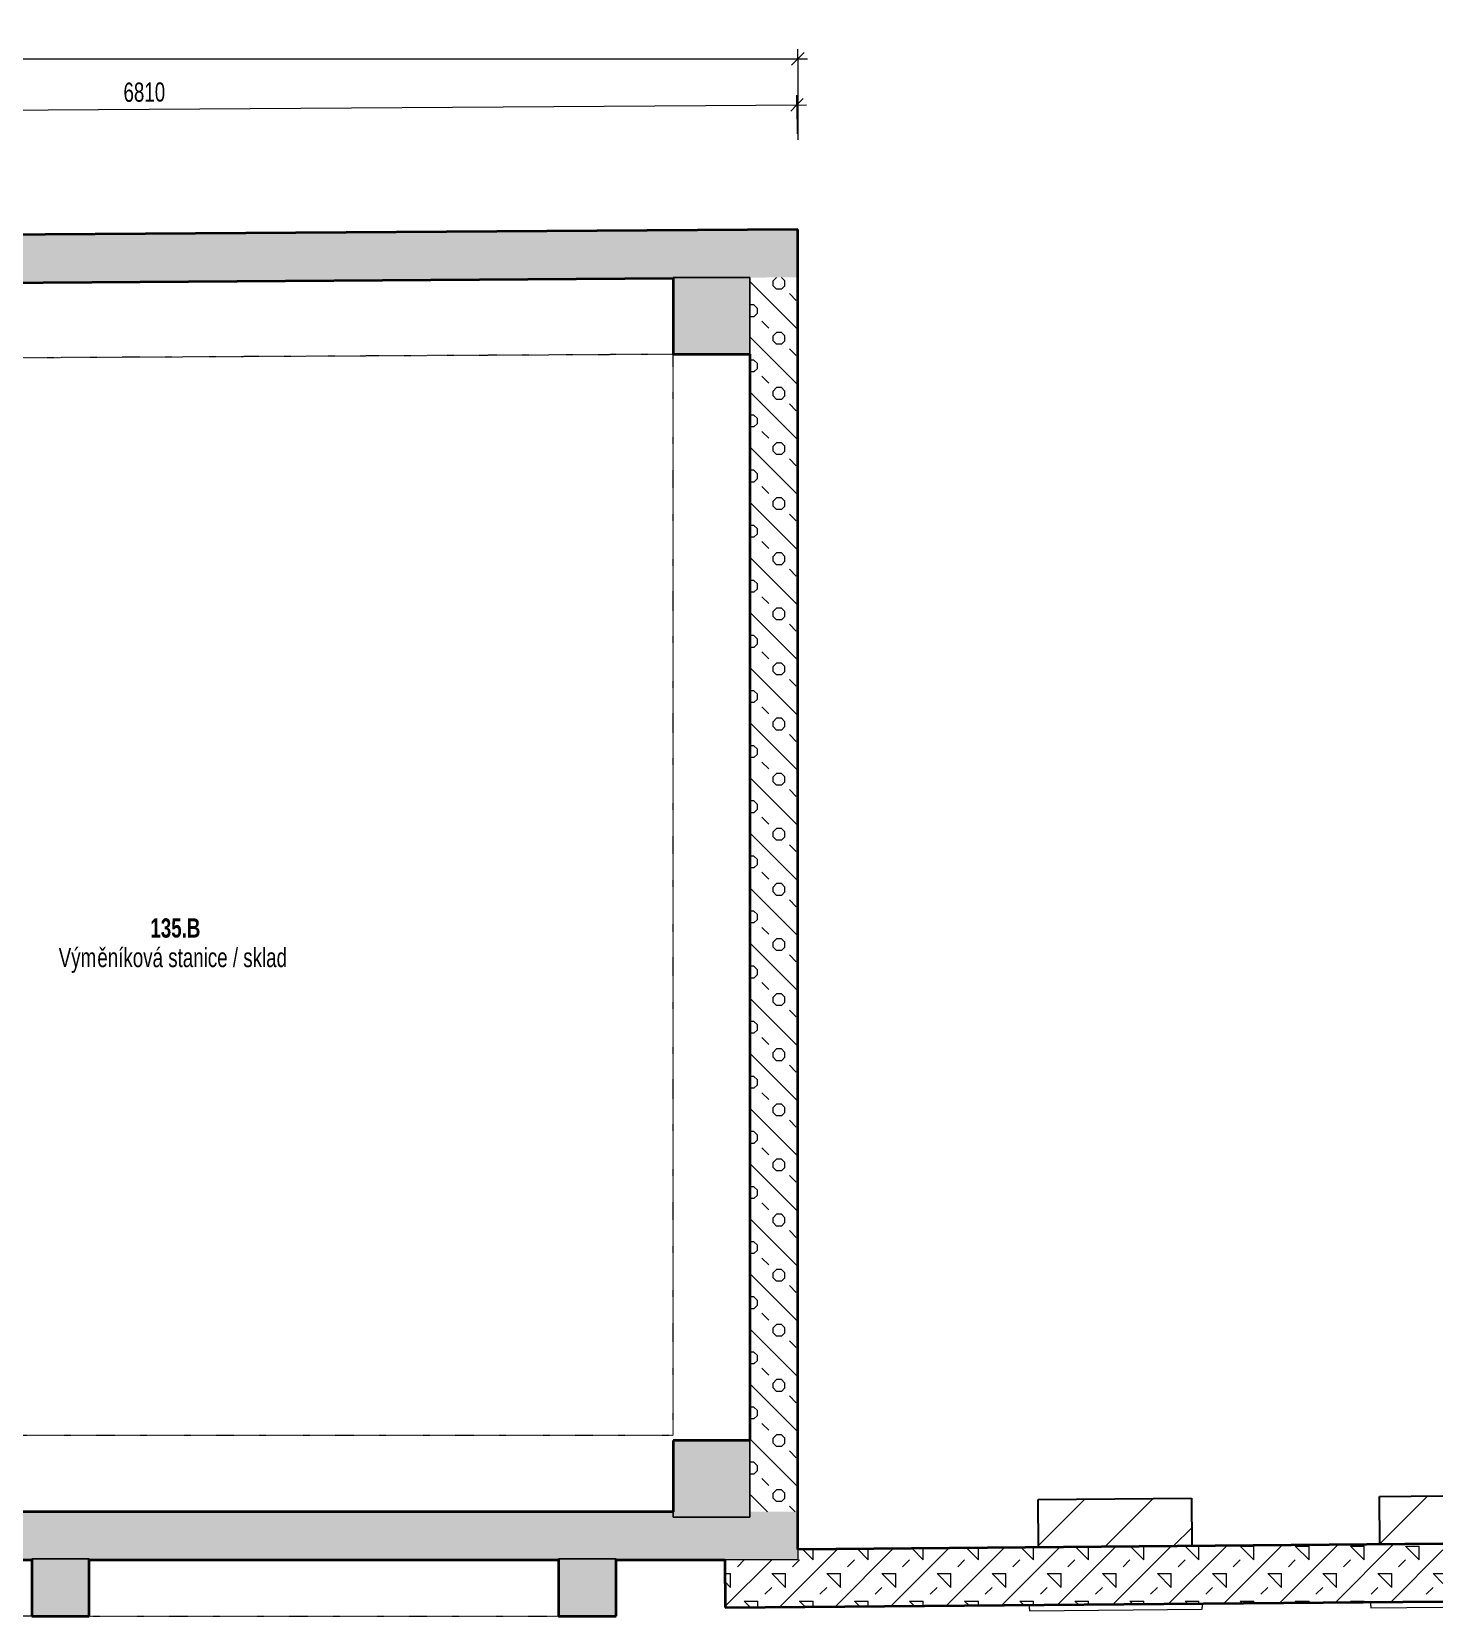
# Model space of a CAD drawing. Header units: millimetres. Extents: x -2814 to 222032, y -45352 to 20466.
# Drawn here: x 44742 to 52103, y -17501 to -9238 of the extents above; entities that cross this region are included whole.
import ezdxf

# ---------------------------------------------------------------- set-up
doc = ezdxf.new("R2010")
doc.units = ezdxf.units.MM
doc.linetypes.add('Dash dot dot', pattern=[5, 2, -1, 0, -1, 0, -1])
for name, color, linetype, lineweight in [('A-ANNO-DIMS', 211, 'Continuous', 9), ('A-ANNO-DIMS-50', 211, 'Continuous', 9), ('A-AREA-IDEN', 2, 'Continuous', 9), ('A-DETL', 90, 'Continuous', 13), ('A-DETL-MBND', 5, 'Continuous', 13), ('A-GLAZ', 151, 'Continuous', 13), ('A-WALL', 113, 'Continuous', 13), ('A-WALL-PATT', 111, 'Continuous', 13), ('S-COLS', 52, 'Continuous', 13)]:
    doc.layers.add(name, color=color, linetype=linetype, lineweight=lineweight)
doc.styles.add('Arial_1', font='arial.ttf', dxfattribs={"width": 0.7, "height": 100})
doc.styles.add('Arial_B', font='arialbd.ttf', dxfattribs={"width": 0.7, "height": 100})
doc.dimstyles.new('Vnitřní_-_průhledné', dxfattribs={"dimscale": 304.8, "dimtxt": 102.02594, "dimasz": 0.213255, "dimexe": 0.164042, "dimexo": 0.0625, "dimgap": 0.032808, "dimtad": 1, "dimdec": 0, "dimrnd": 5, "dimzin": 0, "dimdsep": 46, "dimtxsty": 'Arial_1', "dimblk1": 'OBLIQUE', "dimblk2": 'OBLIQUE', "dimsah": 1, "dimcen": 0.09, "dimdle": 0.164042, "dimazin": 0, "dimtfac": 1, "dimtdec": 4, "dimtix": 1, "dimtmove": 0, "dimatfit": 3, "dimfxl": 0.492126, "dimfxlon": 1, "dimtvp": 1, "dimtolj": 1, "dimtzin": 0, "dimarcsym": 2})

# ---------------------------------------------------------------- blocks, each defined once
blk = doc.blocks.new('OKNO_1k_nadsvetlik - OKNO_1k_nadsvetlik_900 x 1500-2283953-1NP_DEMOLICE A')
at = {"layer": 'A-GLAZ'}
for p, q in [((-450, 151), (450, 151)), ((-450, 150), (-450, 151)), ((450, 151), (450, 150))]:
    blk.add_line(p, q, dxfattribs=at)
blk = doc.blocks.new('parapet s nosem_vnitní - parapet s nosem_vnitní-V15-1NP_DEMOLICE A')
at = {"layer": 'A-DETL-MBND'}
for p, q in [((-450, -190), (-450, -170)), ((-450, -190), (-450, -200)), ((-450, -200), (450, -200)), ((450, -170), (450, -190)), ((450, -200), (450, -190))]:
    blk.add_line(p, q, dxfattribs=at)
blk = doc.blocks.new('parapet_ext - parapet_ext-V16-1NP_DEMOLICE A')
at = {"layer": 'A-DETL-MBND'}
h = blk.add_hatch(dxfattribs=at)
h.set_pattern_fill('FP_57', color=41, style=0, pattern_type=2)
h.set_pattern_definition([(44.5, (-50240.76, 17627.03), (-175.2273, 178.3126), [])])
h.paths.add_polyline_path([(-400, 51), (400, 51.4), (400, 300), (-400, 300), (-400, 58.4)])
at = {"layer": 'A-DETL-MBND', "color": 31, "lineweight": 25}
for p, q in [((-400, 51), (-400, 300)), ((-400, 300), (400, 300)), ((400, 300), (400, 51))]:
    blk.add_line(p, q, dxfattribs=at)
blk = doc.blocks.new('OKNO_1k_nadsvetlik - OKNO_1k_nadsvetlik_900 x 1500-V17-1NP_DEMOLICE A')
at = {"layer": 'A-GLAZ'}
for p, q in [((-450, 151), (-71.4, 151)), ((-450, 150), (-450, 151))]:
    blk.add_line(p, q, dxfattribs=at)
blk = doc.blocks.new('parapet s nosem_vnitní - parapet s nosem_vnitní-V18-1NP_DEMOLICE A')
at = {"layer": 'A-DETL-MBND'}
for p, q in [((-450, -190), (-450, -170)), ((-450, -190), (-450, -200)), ((-450, -200), (-74.3, -200))]:
    blk.add_line(p, q, dxfattribs=at)
blk = doc.blocks.new('parapet_ext - parapet_ext-V19-1NP_DEMOLICE A')
at = {"layer": 'A-DETL-MBND'}
h = blk.add_hatch(dxfattribs=at)
h.set_pattern_fill('FP_58', color=41, style=0, pattern_type=2)
h.set_pattern_definition([(44.5, (-52020.76, 17627.03), (-175.2273, 178.3126), [])])
h.paths.add_polyline_path([(-400, 51), (-71.4, 51), (-69.2, 300), (-400, 300), (-400, 58.4)])
at = {"layer": 'A-DETL-MBND', "color": 31, "lineweight": 25}
for p, q in [((-400, 51), (-400, 300)), ((-400, 300), (-69.2, 300))]:
    blk.add_line(p, q, dxfattribs=at)
blk = doc.blocks.new('DIMBLOCK189-1NP_DEMOLICE A')
at = {"layer": 'A-ANNO-DIMS-50'}
for p, q in [((32837.1, -9379.6), (32837.1, -9329.6)), ((48737.1, -9379.6), (48737.1, -9329.6)), ((32787.1, -9379.6), (48787.1, -9379.6)), ((32837.1, -9379.6), (32837.1, -9801.5)), ((48737.1, -9379.6), (48737.1, -9801.5))]:
    blk.add_line(p, q, dxfattribs=at)
at = {"layer": 'A-ANNO-DIMS-50', "lineweight": 18}
for p, q in [((32837.1, -9379.6), (32804.6, -9412.1)), ((32837.1, -9379.6), (32869.6, -9347.1)), ((48737.1, -9379.6), (48704.6, -9412.1)), ((48737.1, -9379.6), (48769.6, -9347.1))]:
    blk.add_line(p, q, dxfattribs=at)
at = {"layer": 'A-ANNO-DIMS-50', "color": 0, "insert": (40653.7, -9239.7), "char_height": 100, "width": 320.204, "attachment_point": 1, "line_spacing_factor": 0.941778, "style": 'Arial_1'}
blk.add_mtext('15900', dxfattribs=at)
blk = doc.blocks.new('_Oblique')
at = {"color": 0, "linetype": 'ByBlock', "lineweight": -2}
blk.add_line((-0.5, -0.5), (0.5, 0.5), dxfattribs=at)
blk = doc.blocks.new('DIMBLOCK221-1NP_DEMOLICE A')
at = {"layer": 'A-ANNO-DIMS-50'}
for p, q in [((48732.7, -9620), (48732.4, -9570)), ((41923.2, -9666.1), (41922.9, -9616.1)), ((41923.2, -9666.1), (48782.7, -9619.7)), ((41923.2, -9666.1), (41924.3, -9816.1)), ((48732.7, -9620), (48733.7, -9770))]:
    blk.add_line(p, q, dxfattribs=at)
at = {"layer": 'A-ANNO-DIMS-50', "lineweight": 18}
for p, q in [((41923.2, -9666.1), (41891, -9698.9)), ((41923.2, -9666.1), (41955.5, -9633.4)), ((48732.7, -9620), (48700.4, -9652.7)), ((48732.7, -9620), (48765, -9587.3))]:
    blk.add_line(p, q, dxfattribs=at)
at = {"layer": 'A-ANNO-DIMS-50', "color": 0, "insert": (45220.3, -9504), "char_height": 100, "width": 256.164, "attachment_point": 1, "rotation": 0.38816, "line_spacing_factor": 0.941778, "style": 'Arial_1'}
blk.add_mtext('6810', dxfattribs=at)

msp = doc.modelspace()

# ---------------------------------------------------------------- hatches: boundary and pattern name
at = {"layer": 'A-WALL-PATT'}
h = msp.add_hatch(dxfattribs=at)
h.set_pattern_fill('FP_25', color=256, angle=-135, style=0, pattern_type=2)
h.set_pattern_definition([(225.3882, (40840.25, -10322.27), (144.654, -142.7074), []), (180.388, (40611.77, -10391.13), (-142.7077, -144.6537), [25.4, -261.968]), (225.3882, (40586.37, -10391.3), (144.654, -142.7074), [25.4, -177.8]), (270.388, (40568.53, -10409.38), (144.6537, -142.7077), [25.4, -261.968]), (315.388, (40568.7, -10434.78), (142.708, 144.654), [25.4, -177.8]), (180.388, (40612.18, -10452.45), (-142.7077, -144.6537), [25.4, -261.968]), (225.3882, (40630.02, -10434.36), (144.654, -142.7074), [25.4, -177.8]), (270.388, (40629.85, -10408.97), (144.6537, -142.7077), [25.4, -261.968]), (315.388, (40611.77, -10391.13), (142.708, 144.654), [25.4, -177.8]), (225.3882, (40545.76, -10476.12), (144.654, -142.7074), [50.8, -152.4])])
h.paths.add_polyline_path([(33487.1, -10622.1), (33567.1, -10621.6), (33565.4, -10371.6), (33087.1, -10374.8), (33087.1, -10622.1)])
h.paths.add_polyline_path([(34467.1, -10615.5), (35067.1, -10611.4), (35065.4, -10361.4), (34465.4, -10365.5), (34467, -10611.4)])
h.paths.add_polyline_path([(35967, -10605.3), (37009.4, -10598.2), (37008.2, -10418.2), (37058.2, -10417.9), (37057.7, -10347.9), (35965.3, -10355.3), (35967, -10601.8)])
h.paths.add_polyline_path([(38759.4, -10586.4), (39079.5, -10584.2), (39079.5, -10577.1), (39479.5, -10577.1), (39479.5, -10581.5), (39499.4, -10581.4), (39497.7, -10331.4), (38707.7, -10336.7), (38708.2, -10406.7), (38758.2, -10406.7), (38759.4, -10585.2)])
h.paths.add_polyline_path([(40399.4, -10575.3), (40829.3, -10572.4), (40828.1, -10392.4), (40878.1, -10392), (40877.7, -10322), (40397.7, -10325.3), (40399.3, -10573)])
h.paths.add_polyline_path([(41929.3, -10564.9), (48087.1, -10523.2), (48087.1, -10520.5), (48487.1, -10520.5), (48737.1, -10518.8), (48737.1, -10268.8), (41877.6, -10315.2), (41878.1, -10385.2), (41928.1, -10385.2), (41928.8, -10493.7)])
h = msp.add_hatch(dxfattribs=at)
h.set_pattern_fill('FP_27', color=256, angle=225, style=0, pattern_type=2)
h.set_pattern_definition([(135, (48737.1, -13665.43), (-143.684, -143.684), []), (90, (48669.79, -13436.48), (-143.684, 143.684), [25.4, -261.968]), (135, (48669.79, -13411.08), (-143.684, -143.684), [25.4, -177.8]), (180, (48651.83, -13393.12), (-143.684, -143.684), [25.4, -261.968]), (225, (48626.43, -13393.12), (143.684, -143.684), [25.4, -177.8]), (90, (48608.47, -13436.48), (-143.684, 143.684), [25.4, -261.968]), (135, (48626.43, -13454.44), (-143.684, -143.684), [25.4, -177.8]), (180, (48651.83, -13454.44), (-143.684, -143.684), [25.4, -261.968]), (225, (48669.79, -13436.48), (143.684, -143.684), [25.4, -177.8]), (135, (48585.25, -13369.9), (-143.684, -143.684), [50.8, -152.4])])
h.paths.add_polyline_path([(48737.1, -16955.8), (48737.1, -10518.8), (48487.1, -10520.5), (48487.1, -16955.8), (48667, -16955.8)])
h = msp.add_hatch(dxfattribs=at)
h.set_pattern_fill('FP_39', color=256, angle=225, style=0, pattern_type=2)
h.set_pattern_definition([(45, (43980.15, -17205.76), (-143.684, 143.684), []), (360, (44209.1, -17138.46), (143.684, 143.684), [25.4, -261.968]), (45, (44234.5, -17138.46), (-143.684, 143.684), [25.4, -177.8]), (90, (44252.45, -17120.5), (-143.684, 143.684), [25.4, -261.968]), (135, (44252.46, -17095.1), (-143.684, -143.684), [25.4, -177.8]), (360, (44209.1, -17077.14), (143.684, 143.684), [25.4, -261.968]), (45, (44191.13, -17095.1), (-143.684, 143.684), [25.4, -177.8]), (90, (44191.13, -17120.5), (-143.684, 143.684), [25.4, -261.968]), (135, (44209.1, -17138.46), (-143.684, -143.684), [25.4, -177.8]), (45, (44275.68, -17053.92), (-143.684, 143.684), [50.8, -152.4])])
h.paths.add_polyline_path([(41368.6, -17205.8), (42034.1, -17205.8), (42034.1, -17200.8), (42354.1, -17200.8), (42354.1, -17205.8), (44742.1, -17205.8), (44742.1, -17200.8), (45042.1, -17200.8), (45042.1, -17205.8), (47489.6, -17205.8), (47489.6, -17200.8), (47789.6, -17200.8), (47789.6, -17205.8), (48737.1, -17205.8), (48737.1, -16955.8), (48487.1, -16955.8), (48487.1, -16983.6), (48087.1, -16983.6), (48087.1, -16955.8), (39079.5, -16955.8), (39079.5, -17205.8), (41224.5, -17205.8)])
h = msp.add_hatch(dxfattribs=at)
h.set_pattern_fill('FP_16', color=256, style=0, pattern_type=2)
h.set_pattern_definition([(45, (0, 0), (-143.6841, 143.6841), []), (45, (143.68, 0), (-143.6841, 143.6841), [50.8, -152.4]), (135, (251.45, 35.92), (-143.6841, -143.6841), [101.6, -101.6]), (0, (179.6, 107.76), (143.684, 143.684), [71.842, -215.526]), (90, (251.45, 35.92), (-143.684, 143.684), [71.842, -215.526])])
h.paths.add_polyline_path([(48358.8, -17455.7), (52100.8, -17423.1), (52100.8, -17123), (48737.1, -17152.4), (48737.1, -17205.8), (48356.6, -17205.8)])
at = {"layer": 'S-COLS'}
for points in [[(48487.1, -10920.5), (48487.1, -10520.5), (48087.1, -10520.5), (48087.1, -10920.5)], [(48487.1, -16983.6), (48487.1, -16583.6), (48087.1, -16583.6), (48087.1, -16983.6)], [(44742.1, -17500.8), (45042.1, -17500.8), (45042.1, -17200.8), (44742.1, -17200.8), (44742.1, -17205.8)], [(47789.6, -17500.8), (47789.6, -17200.8), (47489.6, -17200.8), (47489.6, -17500.8)]]:
    msp.add_hatch(color=9, dxfattribs=at).paths.add_polyline_path(points)

# ---------------------------------------------------------------- linework, layer by layer
at = {"layer": 'A-DETL', "linetype": 'Dash dot dot'}
for p, q in [((48087.1, -10920.5), (42502.8, -10951)), ((48087.1, -16555.8), (48087.1, -10920.5)), ((42512.1, -16555.8), (48087.1, -16555.8)), ((44742.1, -17500.8), (42354.1, -17500.8)), ((45042.1, -17500.8), (47489.6, -17500.8))]:
    msp.add_line(p, q, dxfattribs=at)
at = {"layer": 'A-WALL', "lineweight": 35}
for p, q in [((48737.1, -10268.8), (41877.6, -10315.2)), ((48737.1, -17152.4), (48737.1, -10268.8)), ((42500.1, -10561), (48087.1, -10523.2)), ((48487.1, -10920.5), (48487.1, -16583.6)), ((48087.1, -16955.8), (42512.1, -16955.8)), ((52100.8, -17123), (48737.1, -17152.4)), ((42354.1, -17205.8), (44742.1, -17205.8)), ((45042.1, -17205.8), (47489.6, -17205.8)), ((47789.6, -17205.8), (48356.6, -17205.8)), ((48356.6, -17205.8), (48358.8, -17455.7)), ((48358.8, -17455.7), (52100.8, -17423.1))]:
    msp.add_line(p, q, dxfattribs=at)
at = {"layer": 'A-WALL'}
for p, q in [((48087.1, -10523.2), (48087.1, -10520.5)), ((48087.1, -10520.5), (48487.1, -10520.5)), ((48487.1, -10520.5), (48487.1, -10920.5)), ((48487.1, -16583.6), (48487.1, -16983.6)), ((48087.1, -16983.6), (48087.1, -16955.8)), ((48487.1, -16983.6), (48087.1, -16983.6)), ((48737.1, -17152.4), (48737.1, -17205.8)), ((44742.1, -17205.8), (44742.1, -17200.8)), ((44742.1, -17200.8), (45042.1, -17200.8)), ((45042.1, -17200.8), (45042.1, -17205.8)), ((47489.6, -17205.8), (47489.6, -17200.8)), ((47489.6, -17200.8), (47789.6, -17200.8)), ((47789.6, -17200.8), (47789.6, -17205.8)), ((48737.1, -17205.8), (48356.6, -17205.8))]:
    msp.add_line(p, q, dxfattribs=at)
at = {"layer": 'S-COLS'}
for p, q in [((48487.1, -10520.5), (48087.1, -10520.5)), ((48087.1, -10520.5), (48087.1, -10523.2)), ((48487.1, -10920.5), (48487.1, -10520.5)), ((48487.1, -16955.8), (48487.1, -16583.6)), ((48087.1, -16955.8), (48087.1, -16983.6)), ((48087.1, -16983.6), (48487.1, -16983.6)), ((48487.1, -16983.6), (48487.1, -16955.8)), ((45042.1, -17200.8), (44742.1, -17200.8)), ((44742.1, -17200.8), (44742.1, -17205.8)), ((45042.1, -17205.8), (45042.1, -17200.8)), ((47789.6, -17200.8), (47489.6, -17200.8)), ((47489.6, -17200.8), (47489.6, -17205.8)), ((47789.6, -17205.8), (47789.6, -17200.8))]:
    msp.add_line(p, q, dxfattribs=at)
at = {"layer": 'S-COLS', "lineweight": 35}
for p, q in [((48087.1, -10523.2), (48087.1, -10920.5)), ((48087.1, -10920.5), (48487.1, -10920.5)), ((48487.1, -16583.6), (48087.1, -16583.6)), ((48087.1, -16583.6), (48087.1, -16955.8)), ((44742.1, -17205.8), (44742.1, -17500.8)), ((45042.1, -17500.8), (45042.1, -17205.8)), ((47489.6, -17205.8), (47489.6, -17500.8)), ((47789.6, -17500.8), (47789.6, -17205.8)), ((44742.1, -17500.8), (45042.1, -17500.8)), ((47489.6, -17500.8), (47789.6, -17500.8))]:
    msp.add_line(p, q, dxfattribs=at)

# ---------------------------------------------------------------- block references
at = {"layer": 'A-DETL-MBND', "color": 31, "lineweight": 25, "rotation": 0.4999805022511609}
for name, p in [('parapet_ext - parapet_ext-V16-1NP_DEMOLICE A', (50392.7, -17187.9)), ('parapet_ext - parapet_ext-V19-1NP_DEMOLICE A', (52172.6, -17172.4))]:
    msp.add_blockref(name, p, dxfattribs=at)
at = {"layer": 'A-DETL-MBND', "rotation": 0.4999805022511609}
for name, p in [('parapet s nosem_vnitní - parapet s nosem_vnitní-V18-1NP_DEMOLICE A', (52173.3, -17252.4)), ('parapet s nosem_vnitní - parapet s nosem_vnitní-V15-1NP_DEMOLICE A', (50393.4, -17267.9))]:
    msp.add_blockref(name, p, dxfattribs=at)
at = {"layer": 'A-GLAZ', "rotation": 0.4999805022511609}
for name, p in [('OKNO_1k_nadsvetlik - OKNO_1k_nadsvetlik_900 x 1500-2283953-1NP_DEMOLICE A', (50393.5, -17287.9)), ('OKNO_1k_nadsvetlik - OKNO_1k_nadsvetlik_900 x 1500-V17-1NP_DEMOLICE A', (52173.5, -17272.4))]:
    msp.add_blockref(name, p, dxfattribs=at)

# ---------------------------------------------------------------- texts
at = {"layer": 'A-AREA-IDEN', "lineweight": 18, "char_height": 100, "attachment_point": 1}
for s, insert, width, style in [('135.B', (45360.9, -13861.7), 322.679, 'Arial_B'), ('Vým', (44883, -14015.8), 244.114, 'Arial_1'), ('ěníková stanice / sklad', (45084.4, -14015.8), 1237.405, 'Arial_1')]:
    msp.add_mtext(s, dxfattribs=dict(at, insert=insert, width=width, style=style))

# ---------------------------------------------------------------- dimensions: what is measured, and where the dimension line sits
at = {"layer": 'A-ANNO-DIMS'}
dim = msp.add_linear_dim(base=(48737.1, -9379.6), p1=(32837.1, -9801.5), p2=(48737.1, -9801.5), dimstyle='Vnitřní_-_průhledné', override={"dimpost": '<>', "dimfxl": 15900}, dxfattribs=at)
dim.commit()
dim.dimension.update_dxf_attribs({"geometry": 'DIMBLOCK189-1NP_DEMOLICE A', "text_midpoint": (40787.1, -9318.5)})
dim = msp.add_linear_dim(base=(48732.7, -9620), p1=(41924.3, -9816.1), p2=(48733.7, -9770), angle=0.38816, dimstyle='Vnitřní_-_průhledné', override={"dimpost": '<>', "dimfxl": 6809.618932}, dxfattribs=at)
dim.commit()
dim.dimension.update_dxf_attribs({"geometry": 'DIMBLOCK221-1NP_DEMOLICE A', "text_midpoint": (45327.6, -9582)})

doc.saveas('drawing.dxf')
